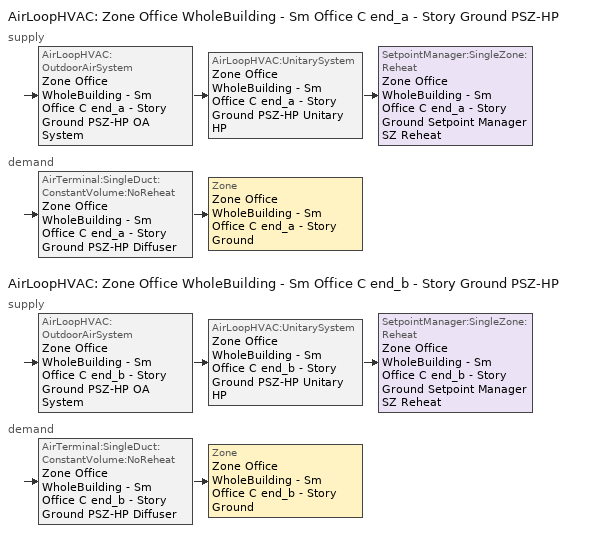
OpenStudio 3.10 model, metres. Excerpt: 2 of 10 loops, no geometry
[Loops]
AirLoopHVAC 'Zone Office WholeBuilding - Sm Office C end_a - Story Ground PSZ-HP'
 supply: AirLoopHVAC:OutdoorAirSystem 'Zone Office WholeBuilding - Sm Office C end_a - Story Ground PSZ-HP OA System' > AirLoopHVAC:UnitarySystem 'Zone Office WholeBuilding - Sm Office C end_a - Story Ground PSZ-HP Unitary HP' > SetpointManager:SingleZone:Reheat 'Zone Office WholeBuilding - Sm Office C end_a - Story Ground Setpoint Manager SZ Reheat'
 demand: AirTerminal:SingleDuct:ConstantVolume:NoReheat 'Zone Office WholeBuilding - Sm Office C end_a - Story Ground PSZ-HP Diffuser' > Zone 'Zone Office WholeBuilding - Sm Office C end_a - Story Ground'
AirLoopHVAC 'Zone Office WholeBuilding - Sm Office C end_b - Story Ground PSZ-HP'
 supply: AirLoopHVAC:OutdoorAirSystem 'Zone Office WholeBuilding - Sm Office C end_b - Story Ground PSZ-HP OA System' > AirLoopHVAC:UnitarySystem 'Zone Office WholeBuilding - Sm Office C end_b - Story Ground PSZ-HP Unitary HP' > SetpointManager:SingleZone:Reheat 'Zone Office WholeBuilding - Sm Office C end_b - Story Ground Setpoint Manager SZ Reheat'
 demand: AirTerminal:SingleDuct:ConstantVolume:NoReheat 'Zone Office WholeBuilding - Sm Office C end_b - Story Ground PSZ-HP Diffuser' > Zone 'Zone Office WholeBuilding - Sm Office C end_b - Story Ground'
[Sizing:Zone] Zone Cooling Design Supply Air Temperature Input Method=SupplyAirTemperature; Zone Cooling Design Supply Air Temperature {C}=12.7778; Zone Cooling Design Supply Air Temperature Difference {deltaC}=11.11; Zone Heating Design Supply Air Temperature Input Method=SupplyAirTemperature; Zone Heating Design Supply Air Temperature {C}=50; Zone Heating Design Supply Air Temperature Difference {deltaC}=11.11; Zone Cooling Design Supply Air Humidity Ratio {kg-H2O/kg-air}=0.0085; Zone Heating Design Supply Air Humidity Ratio {kg-H2O/kg-air}=0.008; Cooling Design Air Flow Method=DesignDay; Heating Design Air Flow Method=DesignDay; Heating Maximum Air Flow Fraction=1; Account for Dedicated Outdoor Air System=No; Dedicated Outdoor Air System Control Strategy=NeutralSupplyAir; Dedicated Outdoor Air Low Setpoint Temperature for Design {C}=autosize; Dedicated Outdoor Air High Setpoint Temperature for Design {C}=autosize; Zone Load Sizing Method=Sensible Load Only No Latent Load; Zone Latent Cooling Design Supply Air Humidity Ratio Input Method=HumidityRatioDifference; Zone Cooling Design Supply Air Humidity Ratio Difference {kgWater/kgDryAir}=0.005; Zone Latent Heating Design Supply Air Humidity Ratio Input Method=HumidityRatioDifference; Zone Humidification Design Supply Air Humidity Ratio Difference {kgWater/kgDryAir}=0.005; Sizing Option=Coincident
Zone Office WholeBuilding - Sm Office C end_a - Story Ground; Zone Office WholeBuilding - Sm Office C end_b - Story Ground
[Zone equipment]
Zone Office WholeBuilding - Sm Office C end_a - Story Ground: Zone Office WholeBuilding - Sm Office C end_a - Story Ground PSZ-HP Diffuser
Zone Office WholeBuilding - Sm Office C end_b - Story Ground: Zone Office WholeBuilding - Sm Office C end_b - Story Ground PSZ-HP Diffuser
[AirLoopHVAC] Availability Schedule=Nonres_HVAC_Sch; Design Return Air Flow Fraction of Supply Air Flow=1
Name | Design Supply Air Flow Rate {m3/s}
Zone Office WholeBuilding - Sm Office C end_a - Story Ground PSZ-HP | 0.15952
Zone Office WholeBuilding - Sm Office C end_b - Story Ground PSZ-HP | 0.183123
[Sizing:System] Type of Load to Size On=Sensible; Design Outdoor Air Flow Rate {m3/s}=0.0106188; Central Heating Maximum System Air Flow Ratio=1; Preheat Design Temperature {C}=7.22222; Preheat Design Humidity Ratio {kg-H2O/kg-Air}=0.008; Precool Design Temperature {C}=12.7778; Precool Design Humidity Ratio {kg-H2O/kg-Air}=0.008; Central Cooling Design Supply Air Temperature {C}=12.7778; Central Heating Design Supply Air Temperature {C}=50; Sizing Option=Coincident; 100% Outdoor Air in Cooling=No; 100% Outdoor Air in Heating=No; Central Cooling Design Supply Air Humidity Ratio {kg-H2O/kg-Air}=0.0085; Central Heating Design Supply Air Humidity Ratio {kg-H2O/kg-Air}=0.008; Cooling Design Air Flow Method=DesignDay; Heating Design Air Flow Method=DesignDay; System Outdoor Air Method=ZoneSum; Zone Maximum Outdoor Air Fraction=1; Cooling Supply Air Flow Rate Per Floor Area {m3/s-m2}=0.00996765; Cooling Fraction of Autosized Cooling Supply Air Flow Rate=1; Cooling Supply Air Flow Rate Per Unit Cooling Capacity {m3/s-W}=3.94755e-05; Heating Supply Air Flow Rate Per Floor Area {m3/s-m2}=0.00996765; Heating Fraction of Autosized Heating Supply Air Flow Rate=1; Heating Fraction of Autosized Cooling Supply Air Flow Rate=1; Heating Supply Air Flow Rate Per Unit Heating Capacity {m3/s-W}=3.15882e-05; Cooling Design Capacity Method=CoolingDesignCapacity; Cooling Design Capacity Per Floor Area {W/m2}=234.7; Fraction of Autosized Cooling Design Capacity=1; Heating Design Capacity Method=HeatingDesignCapacity; Heating Design Capacity Per Floor Area {W/m2}=157; Fraction of Autosized Heating Design Capacity=1; Central Cooling Capacity Control Method=OnOff; Occupant Diversity=1
Name | Cooling Design Capacity {W} | Heating Design Capacity {W}
Zone Office WholeBuilding - Sm Office C end_a - Story Ground PSZ-HP | 1782.06 | 2521.77
Zone Office WholeBuilding - Sm Office C end_b - Story Ground PSZ-HP | 2026.3 | 2554.63
[SetpointManager:SingleZone:Reheat] Minimum Supply Air Temperature {C}=12.7778; Maximum Supply Air Temperature {C}=50
Name | Control Zone | Setpoint Node or NodeList
Zone Office WholeBuilding - Sm Office C end_a - Story Ground Setpoint Manager SZ Reheat | Zone Office WholeBuilding - Sm Office C end_a - Story Ground | Zone Office WholeBuilding - Sm Office C end_a - Story Ground PSZ-HP Supply Outlet Node
Zone Office WholeBuilding - Sm Office C end_b - Story Ground Setpoint Manager SZ Reheat | Zone Office WholeBuilding - Sm Office C end_b - Story Ground | Zone Office WholeBuilding - Sm Office C end_b - Story Ground PSZ-HP Supply Outlet Node
[Coil:Heating:DX:SingleSpeed] Availability Schedule=Always On Discrete; Rated COP {W/W}=3.7; Rated Supply Fan Power Per Volume Flow Rate 2017 {W/(m3/s)}=773.3; Rated Supply Fan Power Per Volume Flow Rate 2023 {W/(m3/s)}=934.4; Total Heating Capacity Function of Temperature Curve=DXHEAT-NECB2011-REF-CAPFT; Total Heating Capacity Function of Flow Fraction Curve=DXHEAT-NECB2011-REF-CAPFFLOW; Energy Input Ratio Function of Temperature Curve=DXHEAT-NECB2011-REF-EIRFT; Energy Input Ratio Function of Flow Fraction Curve=DXHEAT-NECB2011-REF-EIRFFLOW; Part Load Fraction Correlation Curve=DXHEAT-NECB2011-REF-PLFFPLR; Minimum Outdoor Dry-Bulb Temperature for Compressor Operation {C}=-12.2; Maximum Outdoor Dry-Bulb Temperature for Defrost Operation {C}=1.67; Crankcase Heater Capacity {W}=50; Maximum Outdoor Dry-Bulb Temperature for Crankcase Heater Operation {C}=4.4; Defrost Strategy=ReverseCycle; Defrost Control=OnDemand; Defrost Time Period Fraction=0.166667; Resistive Defrost Heater Capacity {W}=2000
Name | Rated Total Heating Capacity {W} | Rated Air Flow Rate {m3/s} | Defrost Energy Input Ratio Function of Temperature Curve
Zone Office WholeBuilding - Sm Office C end_a - Story Ground HP Htg Coil 12 Clg kBtu/hr 7.7HSPF | 3961.26 | 0.15952 | Zone Office WholeBuilding - Sm Office C end_a - Story Ground HP Htg Coil Defrost EIR Func of Temp Curve 1
Zone Office WholeBuilding - Sm Office C end_b - Story Ground HP Htg Coil 13 Clg kBtu/hr 7.7HSPF | 4547.37 | 0.183123 | Zone Office WholeBuilding - Sm Office C end_b - Story Ground HP Htg Coil Defrost EIR Func of Temp Curve 1
[Coil:Heating:Electric] Availability Schedule=Always On Discrete; Efficiency=1
Name | Nominal Capacity {W}
Zone Office WholeBuilding - Sm Office C end_a - Story Ground PSZ-HP Electric Backup Htg Coil | 3961.26
Zone Office WholeBuilding - Sm Office C end_b - Story Ground PSZ-HP Electric Backup Htg Coil | 4547.37
[Coil:Cooling:DX:SingleSpeed] Availability Schedule=Always On Discrete; Rated Sensible Heat Ratio=0.701083; Rated COP {W/W}=3.7; Rated Evaporator Fan Power Per Volume Flow Rate 2017 {W/(m3/s)}=773.3; Rated Evaporator Fan Power Per Volume Flow Rate 2023 {W/(m3/s)}=934.4; Total Cooling Capacity Function of Temperature Curve=CoilClgDXQRatio_fTwbToadbSI; Total Cooling Capacity Function of Flow Fraction Curve=CoilClgDXSnglQRatio_fCFMRatio; Energy Input Ratio Function of Temperature Curve=CoilClgDXEIRRatio_fTwbToadbSI; Energy Input Ratio Function of Flow Fraction Curve=CoilClgDXSnglEIRRatio_fCFMRatio; Part Load Fraction Correlation Curve=CoilClgDXEIRRatio_fQFrac; Minimum Outdoor Dry-Bulb Temperature for Compressor Operation {C}=-25; Nominal Time for Condensate Removal to Begin {s}=0; Ratio of Initial Moisture Evaporation Rate and Steady State Latent Capacity=0; Maximum Cycling Rate {cycles/hr}=0; Latent Capacity Time Constant {s}=0; Condenser Type=AirCooled; Evaporative Condenser Effectiveness=0.9; Evaporative Condenser Air Flow Rate {m3/s}=autosize; Evaporative Condenser Pump Rated Power Consumption {W}=autosize; Crankcase Heater Capacity {W}=0; Maximum Outdoor Dry-Bulb Temperature for Crankcase Heater Operation {C}=10; Basin Heater Capacity {W/K}=0; Basin Heater Setpoint Temperature {C}=2
Name | Rated Total Cooling Capacity {W} | Rated Air Flow Rate {m3/s}
Zone Office WholeBuilding - Sm Office C end_a - Story Ground PSZ-HP 1spd DX HP Clg Coil 12kBtu/hr 13SEER | 3961.26 | 0.15952
Zone Office WholeBuilding - Sm Office C end_b - Story Ground PSZ-HP 1spd DX HP Clg Coil 13kBtu/hr 13SEER | 4547.37 | 0.183123
[Fan:OnOff] Availability Schedule=Always On Discrete; Fan Total Efficiency=0.53625; Pressure Rise {Pa}=622.722; Motor Efficiency=0.825; Motor In Airstream Fraction=1
Name | Maximum Flow Rate {m3/s} | Fan Power Ratio Function of Speed Ratio Curve | Fan Efficiency Ratio Function of Speed Ratio Curve
Zone Office WholeBuilding - Sm Office C end_a - Story Ground PSZ-HP Fan | 0.15952 | Fan On Off Power Curve 7 | Fan On Off Efficiency Curve 7
Zone Office WholeBuilding - Sm Office C end_b - Story Ground PSZ-HP Fan | 0.183123 | Fan On Off Power Curve 8 | Fan On Off Efficiency Curve 8
[AirLoopHVAC:UnitarySystem] Control Type=Load; Dehumidification Control Type=None; Availability Schedule=Always On Discrete; Fan Placement=DrawThrough; Supply Air Fan Operating Mode Schedule=Nonres_HVAC_Sch; DX Heating Coil Sizing Ratio=1; Use DOAS DX Cooling Coil=No; DOAS DX Cooling Coil Leaving Minimum Air Temperature {C}=2; Latent Load Control=SensibleOnlyLoadControl; Supply Air Flow Rate Method During Cooling Operation=SupplyAirFlowRate; Supply Air Flow Rate Method During Heating Operation=SupplyAirFlowRate; Supply Air Flow Rate Method When No Cooling or Heating is Required=None; No Load Supply Air Flow Rate Control Set To Low Speed=Yes; Maximum Supply Air Temperature {C}=50; Maximum Outdoor Dry-Bulb Temperature for Supplemental Heater Operation {C}=4.44444; Ancilliary On-Cycle Electric Power {W}=0; Ancilliary Off-Cycle Electric Power {W}=0
Name | Controlling Zone or Thermostat Location | Supply Fan | Heating Coil | Cooling Coil | Supplemental Heating Coil | Supply Air Flow Rate During Cooling Operation {m3/s} | Supply Air Flow Rate During Heating Operation {m3/s}
Zone Office WholeBuilding - Sm Office C end_a - Story Ground PSZ-HP Unitary HP | Zone Office WholeBuilding - Sm Office C end_a - Story Ground | Zone Office WholeBuilding - Sm Office C end_a - Story Ground PSZ-HP Fan | Zone Office WholeBuilding - Sm Office C end_a - Story Ground HP Htg Coil 12 Clg kBtu/hr 7.7HSPF | Zone Office WholeBuilding - Sm Office C end_a - Story Ground PSZ-HP 1spd DX HP Clg Coil 12kBtu/hr 13SEER | Zone Office WholeBuilding - Sm Office C end_a - Story Ground PSZ-HP Electric Backup Htg Coil | 0.15952 | 0.15952
Zone Office WholeBuilding - Sm Office C end_b - Story Ground PSZ-HP Unitary HP | Zone Office WholeBuilding - Sm Office C end_b - Story Ground | Zone Office WholeBuilding - Sm Office C end_b - Story Ground PSZ-HP Fan | Zone Office WholeBuilding - Sm Office C end_b - Story Ground HP Htg Coil 13 Clg kBtu/hr 7.7HSPF | Zone Office WholeBuilding - Sm Office C end_b - Story Ground PSZ-HP 1spd DX HP Clg Coil 13kBtu/hr 13SEER | Zone Office WholeBuilding - Sm Office C end_b - Story Ground PSZ-HP Electric Backup Htg Coil | 0.183123 | 0.183123
[Controller:OutdoorAir] Minimum Outdoor Air Flow Rate {m3/s}=0.0106188; Economizer Control Type=NoEconomizer; Economizer Control Action Type=ModulateFlow; Economizer Maximum Limit Dry-Bulb Temperature {C}=28; Economizer Maximum Limit Enthalpy {J/kg}=64000; Lockout Type=LockoutWithCompressor; Minimum Limit Type=FixedMinimum; Minimum Outdoor Air Schedule=Always On Discrete; High Humidity Control=No; High Humidity Outdoor Air Flow Ratio=1; Control High Indoor Humidity Based on Outdoor Humidity Ratio=Yes; Heat Recovery Bypass Control Type=BypassWhenWithinEconomizerLimits; Economizer Operation Staging=InterlockedWithMechanicalCooling
Name | Maximum Outdoor Air Flow Rate {m3/s} | Maximum Fraction of Outdoor Air Schedule | Controller Mechanical Ventilation
Zone Office WholeBuilding - Sm Office C end_a - Story Ground PSZ-HP OA System Controller | 0.15952 | ems_Zone_Office_WholeBuilding___Sm_Office_C_end_a___Story_Ground_PSZ_HP_maxOASch | Controller Mechanical Ventilation 8
Zone Office WholeBuilding - Sm Office C end_b - Story Ground PSZ-HP OA System Controller | 0.183123 | ems_Zone_Office_WholeBuilding___Sm_Office_C_end_b___Story_Ground_PSZ_HP_maxOASch | Controller Mechanical Ventilation 9
[Controller:MechanicalVentilation] Availability Schedule=Always On Discrete
Controller Mechanical Ventilation 8; Controller Mechanical Ventilation 9
[AirLoopHVAC:OutdoorAirSystem]
Name | Controller
Zone Office WholeBuilding - Sm Office C end_a - Story Ground PSZ-HP OA System | Zone Office WholeBuilding - Sm Office C end_a - Story Ground PSZ-HP OA System Controller
Zone Office WholeBuilding - Sm Office C end_b - Story Ground PSZ-HP OA System | Zone Office WholeBuilding - Sm Office C end_b - Story Ground PSZ-HP OA System Controller
[AirTerminal:SingleDuct:ConstantVolume:NoReheat] Availability Schedule=Always On Discrete
Name | Maximum Air Flow Rate {m3/s}
Zone Office WholeBuilding - Sm Office C end_a - Story Ground PSZ-HP Diffuser | 0.15952
Zone Office WholeBuilding - Sm Office C end_b - Story Ground PSZ-HP Diffuser | 0.183123
[Schedule:Constant]
Always On Discrete: Value=1
[Schedule:Ruleset]
Name | Default Day Schedule | Summer Design Day Schedule | Winter Design Day Schedule
ems_Zone_Office_WholeBuilding___Sm_Office_C_end_a___Story_Ground_PSZ_HP_maxOASch | ems_Zone_Office_WholeBuilding___Sm_Office_C_end_a___Story_Ground_PSZ_HP_maxOASch_Default
ems_Zone_Office_WholeBuilding___Sm_Office_C_end_b___Story_Ground_PSZ_HP_maxOASch | ems_Zone_Office_WholeBuilding___Sm_Office_C_end_b___Story_Ground_PSZ_HP_maxOASch_Default
Nonres_HVAC_Sch | Schedule Day 2 | Nonres_HVAC_Sch Summer Design Day | Nonres_HVAC_Sch Winter Design Day
[Schedule:Day]
ems_Zone_Office_WholeBuilding___Sm_Office_C_end_a___Story_Ground_PSZ_HP_maxOASch_Default; ems_Zone_Office_WholeBuilding___Sm_Office_C_end_b___Story_Ground_PSZ_HP_maxOASch_Default: 24, 0, 0.7
Schedule Day 2: 24, 0, 0
Nonres_HVAC_Sch Sat Day: No, 4, 0, 0, 15, 0, 1, 24, 0, 0
Nonres_HVAC_Sch Sun Day: No, 24, 0, 0
Nonres_HVAC_Sch Winter Design Day; Nonres_HVAC_Sch Summer Design Day; Nonres_HVAC_Sch Wkdy|SmrDsn|WntrDsn|Hol Day: No, 5, 0, 0, 20, 0, 1, 24, 0, 0
[Schedule:Rule] Schedule Ruleset=Nonres_HVAC_Sch; Date Specification Type=DateRange; Start Month=1; Start Day=1; End Month=12; End Day=31
Name | Rule Order | Day Schedule | Apply Saturday | Apply Sunday | Apply Monday | Apply Tuesday | Apply Wednesday | Apply Thursday | Apply Friday
Schedule Rule 34 | 2 | Nonres_HVAC_Sch Sat Day | Yes
Schedule Rule 35 | 1 | Nonres_HVAC_Sch Sun Day |  | Yes
Schedule Rule 36 | 0 | Nonres_HVAC_Sch Wkdy|SmrDsn|WntrDsn|Hol Day |  |  | Yes | Yes | Yes | Yes | Yes
[Curve:Biquadratic]
Name | Coefficient1 Constant | Coefficient2 x | Coefficient3 x**2 | Coefficient4 y | Coefficient5 y**2 | Coefficient6 x*y | Minimum Value of x | Maximum Value of x | Minimum Value of y | Maximum Value of y | Minimum Curve Output | Maximum Curve Output
Zone Office WholeBuilding - Sm Office C end_a - Story Ground HP Htg Coil Defrost EIR Func of Temp Curve 1; Zone Office WholeBuilding - Sm Office C end_b - Story Ground HP Htg Coil Defrost EIR Func of Temp Curve 1 | 0.297145 | 0.0430933 | -0.000748766 | 0.00597727 | 0.000482112 | -0.000956448 | 12.77778 | 23.88889 | 21.11111 | 46.11111
CoilClgDXQRatio_fTwbToadbSI | 0.86779 | 0.014245 | 0.000554 | -0.007569 | 3.2e-05 | -0.000191 | 13.89 | 25 | 23.89 | 46.11 | 0.77 | 1.29
CoilClgDXEIRRatio_fTwbToadbSI | 0.116709 | 0.028458 | -0.000411 | 0.021422 | 0.000162 | -0.00068 | 13.89 | 25 | 23.89 | 46.11 | 0.77 | 1.33
[Curve:Exponent] Coefficient1 Constant=1; Coefficient2 Constant=0; Coefficient3 Constant=0; Minimum Value of x=0; Maximum Value of x=1
Fan On Off Power Curve 7; Fan On Off Power Curve 8
[Curve:Cubic]
Name | Coefficient1 Constant | Coefficient2 x | Coefficient3 x**2 | Coefficient4 x**3 | Minimum Value of x | Maximum Value of x
Fan On Off Efficiency Curve 7; Fan On Off Efficiency Curve 8 | 1 | 0 | 0 | 0 | 0 | 1
DXHEAT-NECB2011-REF-CAPFT | 0.729 | 0.0319 | 0.000136 | -8.75e-06 | -20 | 20
DXHEAT-NECB2011-REF-CAPFFLOW | 0.84 | 0.16 | 0 | 0 | 0.5 | 1.5
DXHEAT-NECB2011-REF-EIRFT | 1.2183 | -0.03612 | 0.00142 | -2.68e-05 | -20 | 20
DXHEAT-NECB2011-REF-PLFFPLR | 0.3696 | 2.3362 | -2.9577 | 1.2596 | 0.7 | 1
CoilClgDXEIRRatio_fQFrac | 0 | 5.1091 | -8.5515 | 4.4744 | 0.7 | 1
[Curve:Quadratic]
Name | Coefficient1 Constant | Coefficient2 x | Coefficient3 x**2 | Minimum Value of x | Maximum Value of x
DXHEAT-NECB2011-REF-EIRFFLOW | 1.3824 | -0.4336 | 0.0512 | 0 | 1
CoilClgDXSnglQRatio_fCFMRatio | 0.8 | 0.2 | 0 | 0.5 | 1.5
CoilClgDXSnglEIRRatio_fCFMRatio | 1.156 | -0.1816 | 0.0256 | 0 | 1
